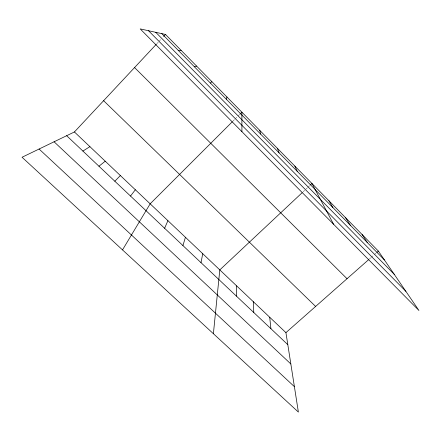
<?xml version="1.0" encoding="UTF-8"?>
<svg xmlns="http://www.w3.org/2000/svg" width="441" height="441" viewBox="0 0 441 441"><rect width="100%" height="100%" fill="white"/><g stroke="black" fill="none" stroke-linecap="round" stroke-linejoin="round"><path stroke-width="0.33" stroke-dasharray="2.21 1.65" d="M156.787 43.764L158.622 41.801M159.08 41.311L160.91 39.348M232.865 121.203L234.761 119.302M235.24 118.827L237.611 116.457M238.09 115.983L239.513 114.555M303.121 191.802L307.542 187.657M308.038 187.193L310.001 185.352M369.211 259.159L370.738 257.809M371.245 257.362L373.792 255.119M374.299 254.666L376.333 252.875"/><path stroke-width="0.66" d="M236.431 296.12L236.652 285.889M213.389 333.71L219.805 269.898L302.135 192.728M201.008 262.654L202.733 253.702M182.932 245.576L185.44 237.291M226.255 99.17L226.961 96.992M164.609 228.262L167.916 220.665M122.51 249.898L150.16 203.819L232.39 121.677M130.519 196.052L135.348 189.762M74.424 131.958L285.928 332.641L298.381 412.087L22.05 157.255L74.424 131.958L156.329 44.254M163.661 36.405L165.491 34.442L378.367 251.078L418.95 310.497L140.205 28.913L165.491 34.442M114.831 181.229L120.371 175.551M210.434 83.084L211.862 81.624M239.987 114.081L241.889 112.185L241.916 131.655M310.497 184.889L311.969 183.506L333.561 224.232M285.928 332.641L368.704 259.606M376.84 252.423L378.367 251.078M98.96 166.235L105.228 161.185M82.897 151.065L89.909 146.655M194.415 66.8L196.587 66.078M178.197 50.318L181.13 50.351M39.084 149.025L294.395 386.658M54.078 141.781L290.834 363.952M66.652 135.712L287.813 344.669M103.613 100.702L315.624 306.44M134.56 67.561L347.039 278.718M148.512 30.727L405.858 291.325M161.786 33.626L384.453 259.986M155.756 32.309L394.248 274.33M362.1 234.518L367.496 242.748M345.612 217.744L350.303 225.268M328.903 200.738L332.867 207.546M294.808 166.042L297.251 171.34M277.411 148.336L279.065 152.851M259.771 130.382L260.614 134.092M269.71 317.255L270.912 328.705M253.288 301.672L253.784 312.52"/></g></svg>
